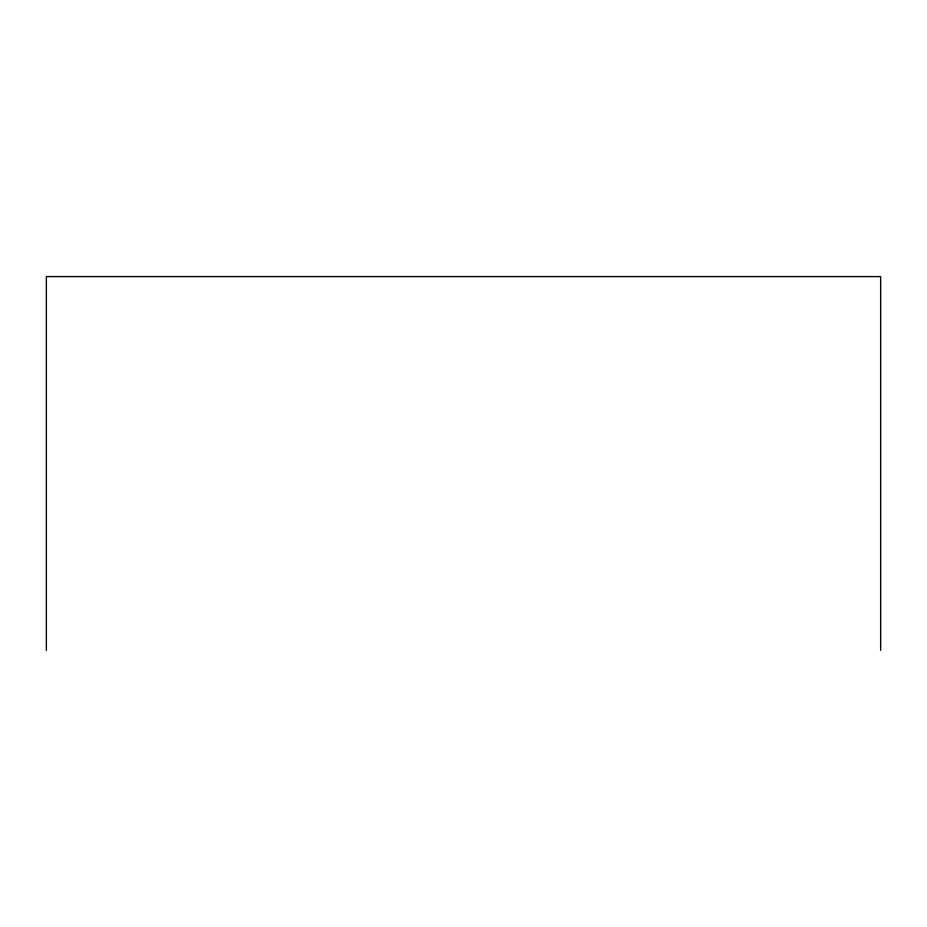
<?xml version="1.0" encoding="UTF-8"?>
<svg xmlns="http://www.w3.org/2000/svg" width="927" height="927" viewBox="0 0 927 927"><rect width="100%" height="100%" fill="white"/><g stroke="black" fill="none" stroke-linecap="round" stroke-linejoin="round"><path stroke-width="1.39" d="M880.65 650.406L880.65 276.594L46.35 276.594L46.35 650.406"/></g></svg>
